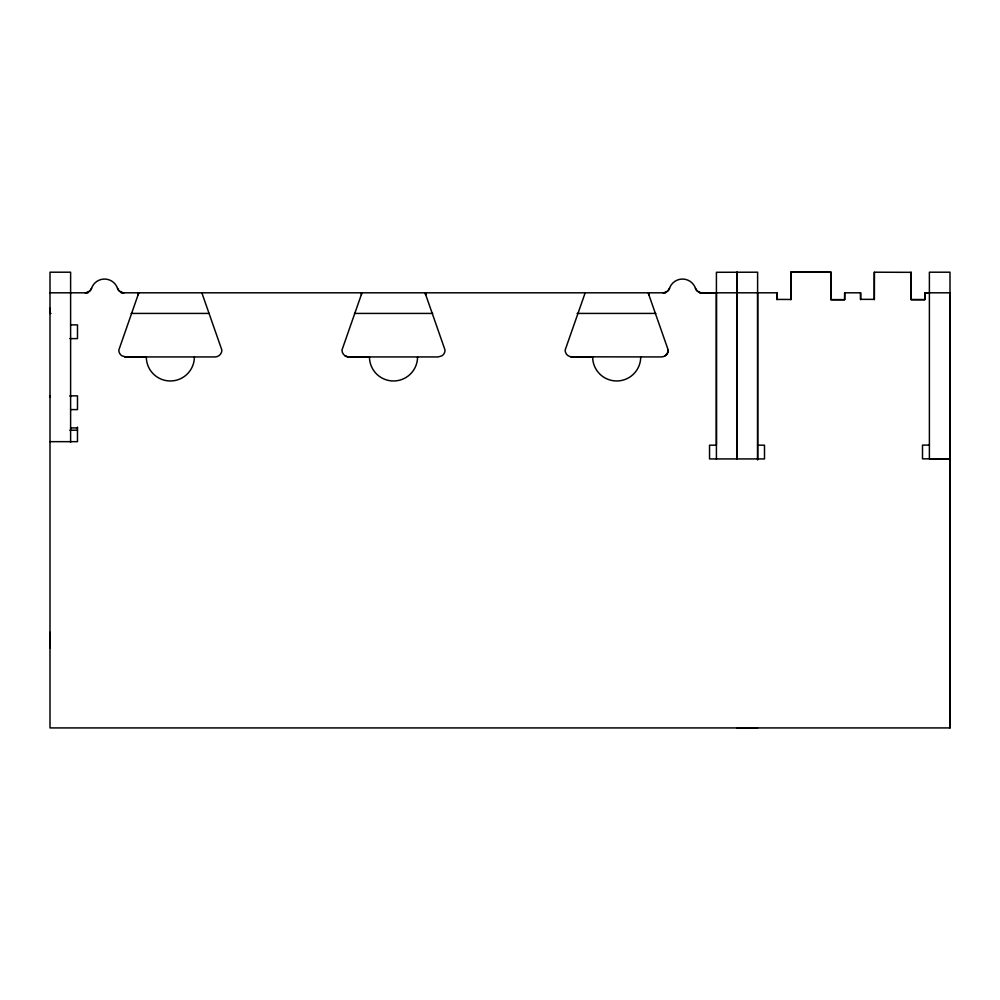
<?xml version="1.0" encoding="UTF-8"?>
<svg xmlns="http://www.w3.org/2000/svg" width="1000" height="1000" viewBox="0 0 1000 1000"><rect width="100%" height="100%" fill="white"/><g stroke="black" fill="none" stroke-linecap="round" stroke-linejoin="round"><path stroke-width="1.5" d="M50 647.775L50 632.312M50 396.863L50 395.863M50 308.263L50 313.425L51 313.425M70.612 396.863L70.612 395.863M70.612 442.425L70.612 272.2L50 272.2L50 727.925L950 727.925L950 292.812L924.812 292.812L924.788 299.6L911.05 299.562L911.125 272.337L874.325 272.2L874.325 299.688M699.55 292.812L777.1 292.812L777.087 299.425L790.825 299.462L790.888 271.988L830.975 272.162L830.913 299.688L844.663 299.688L844.663 292.812L860.588 292.812L860.588 299.688M844.663 292.812L844.638 299.688L830.9 299.65L830.975 272.162L790.837 272.2L790.837 299.688M860.588 292.812L860.562 299.337L874.312 299.375L874.375 272.337M202.25 293.312L202.237 292.812A6.875 6.875 0 0 0 202.525 294.775L221.875 350.062A6.863 6.863 0 0 1 215 356.938L125.688 356.938L121.925 355.812A6.85 6.85 0 0 1 118.825 350.062L138.287 294.288A6.75 6.75 0 0 0 138.45 292.812A6.863 6.863 0 0 1 138.438 293.3M425.562 294.288L445.037 350.062A6.85 6.85 0 0 1 441.925 355.812L438.162 356.938L348.85 356.938A6.875 6.875 0 0 1 341.975 350.05L361.463 294.3A7.05 7.05 0 0 0 361.625 292.812A6.887 6.887 0 0 1 361.6 293.3M665.1 355.812L666.2 354.925A6.887 6.887 0 0 0 668.213 350.062L648.85 294.775A6.863 6.863 0 0 1 648.562 292.812L648.587 293.312M929.388 292.812L924.812 292.812L924.812 299.688L911.062 299.675L911.062 272.2M50 292.812L88.1 292.812M121.188 292.812L665.55 292.812M131.163 313.425L209.262 313.425M354.475 313.425L432.713 313.425M577.087 313.425L655.825 313.425M70.612 324.875L77.487 324.875L77.487 338.612L69.85 338.612M69.85 395.863L77.487 395.863L77.487 409.6L70.612 409.6M70.612 427.925L77.487 427.925M69.85 430.213L77.487 430.213M50 441.662L77.487 441.662L77.475 427.163M757.638 445.188L764.5 445.188L764.5 458.925L709.538 458.925L709.538 445.188L716.413 445.188L716.413 292.85L701.925 292.812A6.875 6.875 0 0 1 695.45 288.238A13.738 13.738 0 0 0 669.538 288.225A6.85 6.85 0 0 1 663.062 292.812A6.875 6.875 0 0 0 669.538 288.238M929.388 445.1L922.513 445.1L922.513 458.837L950 458.837L929.388 458.837L929.388 272.2L950 272.2L950 727.925M737 728.012L757.613 728.012M584.788 292.812A6.887 6.887 0 0 1 584.775 293.3A6.863 6.863 0 0 0 584.788 292.812A6.938 6.938 0 0 1 584.5 294.775L565.15 350.062A6.85 6.85 0 0 0 568.263 355.812L570.775 356.812L592.638 356.938A24.05 24.05 0 0 0 616.675 380.975A24.05 24.05 0 0 0 640.725 356.938M124.438 356.812L146.3 356.938A24.05 24.05 0 0 0 170.35 380.975A24.05 24.05 0 0 0 194.387 356.938M570.775 356.812L661.338 356.938A6.863 6.863 0 0 0 668.2 350.062M345.1 355.812L347.6 356.812L369.462 356.938A24.05 24.05 0 0 0 393.512 380.975A24.05 24.05 0 0 0 417.562 356.938M425.4 292.8A6.812 6.812 0 0 0 425.688 294.775A6.95 6.95 0 0 1 425.4 292.8L425.425 293.312M777.1 292.812L777.1 299.688M757.638 292.812L757.638 459.963M757.613 458.837L757.613 272.2L716.413 272.288L716.413 459.137M737.025 272.288L737.025 458.938L737 272.2M91.575 288.225A6.875 6.875 0 0 1 85.1 292.812A6.85 6.85 0 0 0 91.575 288.225A13.738 13.738 0 0 1 117.487 288.225A6.863 6.863 0 0 0 123.963 292.812A6.875 6.875 0 0 1 117.487 288.238M361.625 292.787A6.863 6.863 0 0 1 361.337 294.775M138.45 292.8A6.887 6.887 0 0 1 138.175 294.775M648.85 294.775A6.95 6.95 0 0 1 648.575 292.812M701.925 292.812A6.863 6.863 0 0 1 695.45 288.225"/></g></svg>
